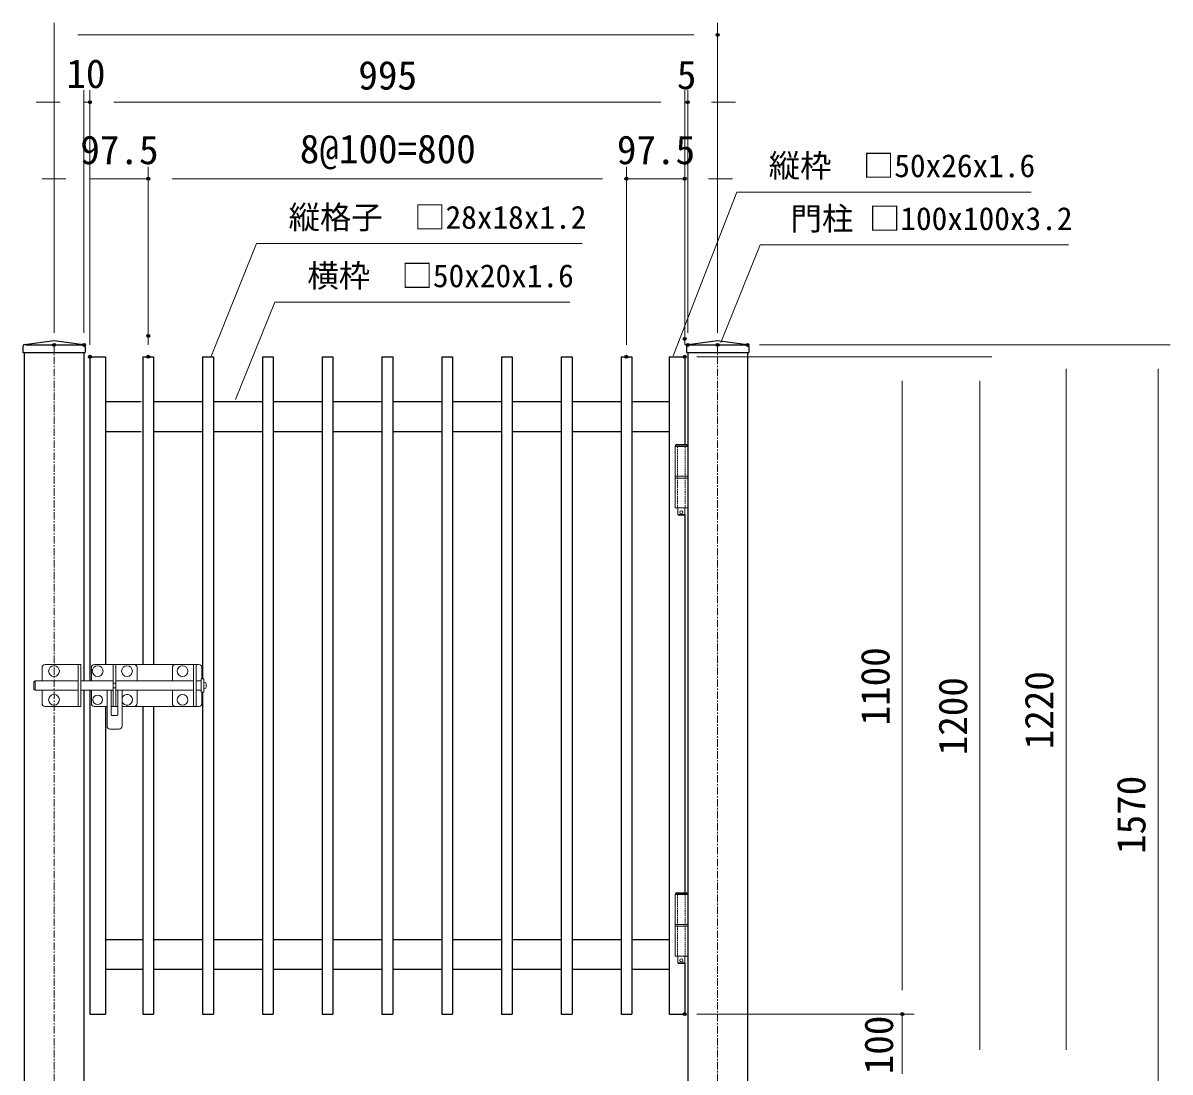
# Model space of a CAD drawing. Units: millimetres, scale not verified. Extents: x -4200 to 4200, y -2970 to 2970.
# Drawn here: x -2490 to -572, y -419 to 1336 of the extents above; entities that cross this region are included whole.
import ezdxf
from ezdxf.enums import TextEntityAlignment as Align

# ---------------------------------------------------------------- set-up
doc = ezdxf.new("R2010")
doc.units = ezdxf.units.MM
doc.header["$LTSCALE"] = 10
doc.header["$PDMODE"] = 32
doc.header["$PDSIZE"] = 5
doc.linetypes.add('USER1', pattern=[2, 1.25, -0.25, 0.25, -0.25])
doc.linetypes.add('USER2', pattern=[0.375, 0.25, -0.125])
for name, color, linetype, lineweight in [('0-2_D-STR-DIM', 7, 'Continuous', 13), ('0-5_D-STR1', 1, 'Continuous', 25), ('0-8_D-STR3', 3, 'Continuous', 13), ('0-9_D-BMK', 2, 'USER1', 13), ('0-B_D-STR-TXT', 7, 'Continuous', 13)]:
    doc.layers.add(name, color=color, linetype=linetype, lineweight=lineweight)
doc.layers.add('0-4_DEFPOINTS', color=7, linetype='Continuous')
doc.styles.add('ＭＳ ゴシック', font='')
doc.styles.get('ＭＳ ゴシック').set_extended_font_data('MS Gothic')

msp = doc.modelspace()

# ---------------------------------------------------------------- linework, layer by layer
at = {"layer": '0-2_D-STR-DIM'}
for p, q in [((-2438.4, 817.64), (-2438.4, 1336.33)), ((-1328.4, 817.64), (-1328.4, 1336.33)), ((-2398.4, 1316.33), (-1368.4, 1316.33)), ((-2388.4, 817.64), (-2388.4, 1223.65)), ((-2378.4, 797.64), (-2378.4, 1223.65)), ((-2378.4, 797.64), (-2378.4, 1223.65)), ((-1383.4, 827.64), (-1383.4, 1223.65)), ((-1383.4, 797.64), (-1383.4, 1223.65)), ((-1378.4, 817.64), (-1378.4, 1223.65)), ((-2428.4, 1203.65), (-2468.4, 1203.65)), ((-2388.4, 1203.65), (-2378.4, 1203.65)), ((-1423.4, 1203.65), (-2338.4, 1203.65)), ((-2338.4, 1203.65), (-2298.4, 1203.65)), ((-1423.4, 1203.65), (-1463.4, 1203.65)), ((-1383.4, 1203.65), (-1378.4, 1203.65)), ((-1338.4, 1203.65), (-1298.4, 1203.65)), ((-2378.4, 797.64), (-2378.4, 1095.67)), ((-2280.9, 832.64), (-2280.9, 1095.67)), ((-2280.9, 797.64), (-2280.9, 1095.67)), ((-1480.9, 797.64), (-1480.9, 1095.67)), ((-1480.9, 797.64), (-1480.9, 1095.67)), ((-1383.4, 797.64), (-1383.4, 1095.67)), ((-2418.4, 1075.67), (-2458.4, 1075.67)), ((-2378.4, 1075.67), (-2280.9, 1075.67)), ((-2240.9, 1075.67), (-1520.9, 1075.67)), ((-2240.9, 1075.67), (-2200.9, 1075.67)), ((-1520.9, 1075.67), (-1560.9, 1075.67)), ((-1480.9, 1075.67), (-1383.4, 1075.67)), ((-1343.4, 1075.67), (-1303.4, 1075.67)), ((-1258.4, 797.64), (-725.48, 797.64)), ((-1258.4, 797.64), (-571.56, 797.64)), ((-1363.4, 777.64), (-869.77, 777.64)), ((-1363.4, 777.64), (-999.64, 777.64)), ((-745.48, 757.64), (-745.48, -382.36)), ((-591.56, 757.64), (-591.56, -732.36)), ((-1019.64, 737.64), (-1019.64, -282.36)), ((-889.77, 737.64), (-889.77, -382.36)), ((-1019.64, -282.36), (-1019.64, -242.36)), ((-1363.4, -322.36), (-999.64, -322.36)), ((-1363.4, -322.36), (-999.64, -322.36)), ((-1019.64, -322.36), (-1019.64, -422.36))]:
    msp.add_line(p, q, dxfattribs=at)
at = {"layer": '0-4_DEFPOINTS'}
for p in [(-1328.4, 1316.33), (-2378.4, 1203.65), (-1378.4, 1203.65), (-2280.9, 1075.67), (-1480.9, 1075.67), (-1383.4, 1075.67), (-2280.9, 812.64), (-1383.4, 807.64), (-2438.4, 797.64), (-2388.4, 797.64), (-1378.4, 797.64), (-1328.4, 797.64), (-1278.4, 797.64), (-2378.4, 777.64), (-2378.4, 777.64), (-2378.4, 777.64), (-2280.9, 777.64), (-1480.9, 777.64), (-1383.4, 777.64), (-1383.4, 777.64), (-1383.4, -322.36), (-1019.64, -322.36)]:
    msp.add_point(p, dxfattribs=at)
at = {"layer": '0-5_D-STR1'}
for p, q in [((-2490.4, 794.85), (-2490.4, 784.64)), ((-2487.62, 798.02), (-2438.4, 804.64)), ((-2486.4, 797.64), (-2390.4, 797.64)), ((-2438.4, 804.64), (-2389.17, 798.02)), ((-2386.4, 794.85), (-2386.4, 784.64)), ((-1380.4, 794.85), (-1380.4, 784.64)), ((-1377.62, 798.02), (-1328.4, 804.64)), ((-1376.4, 797.64), (-1280.4, 797.64)), ((-1328.4, 804.64), (-1279.17, 798.02)), ((-1276.4, 794.85), (-1276.4, 784.64)), ((-2490.4, 784.64), (-2386.4, 784.64)), ((-2488.4, 784.64), (-2488.4, -772.36)), ((-2388.4, 784.64), (-2388.4, 235.64)), ((-2378.4, 777.64), (-2378.4, 235.64)), ((-2378.4, 777.64), (-2352.4, 777.64)), ((-2352.4, 777.64), (-2352.4, 262.64)), ((-2289.9, 777.64), (-2289.9, 262.64)), ((-2289.9, 777.64), (-2271.9, 777.64)), ((-2271.9, 777.64), (-2271.9, 262.64)), ((-2189.9, 777.64), (-2189.9, 238.64)), ((-2189.9, 777.64), (-2171.9, 777.64)), ((-2171.9, 777.64), (-2171.9, -322.36)), ((-2089.9, 777.64), (-2089.9, -322.36)), ((-2089.9, 777.64), (-2071.9, 777.64)), ((-2071.9, 777.64), (-2071.9, -322.36)), ((-1989.9, 777.64), (-1989.9, -322.36)), ((-1989.9, 777.64), (-1971.9, 777.64)), ((-1971.9, 777.64), (-1971.9, -322.36)), ((-1889.9, 777.64), (-1889.9, -322.36)), ((-1889.9, 777.64), (-1871.9, 777.64)), ((-1871.9, 777.64), (-1871.9, -322.36)), ((-1789.9, 777.64), (-1789.9, -322.36)), ((-1789.9, 777.64), (-1771.9, 777.64)), ((-1771.9, 777.64), (-1771.9, -322.36)), ((-1689.9, 777.64), (-1689.9, -322.36)), ((-1689.9, 777.64), (-1671.9, 777.64)), ((-1671.9, 777.64), (-1671.9, -322.36)), ((-1589.9, 777.64), (-1589.9, -322.36)), ((-1589.9, 777.64), (-1571.9, 777.64)), ((-1571.9, 777.64), (-1571.9, -322.36)), ((-1489.9, 777.64), (-1489.9, -322.36)), ((-1489.9, 777.64), (-1471.9, 777.64)), ((-1471.9, 777.64), (-1471.9, -322.36)), ((-1409.4, 777.64), (-1409.4, -322.36)), ((-1409.4, 777.64), (-1383.4, 777.64)), ((-1383.4, 777.64), (-1383.4, 630.64)), ((-1380.4, 784.64), (-1276.4, 784.64)), ((-1378.4, 784.64), (-1378.4, -772.36)), ((-1278.4, 784.64), (-1278.4, -772.36)), ((-2352.4, 702.64), (-2292.4, 702.64)), ((-2271.9, 702.64), (-2189.9, 702.64)), ((-2171.9, 702.64), (-2089.9, 702.64)), ((-2071.9, 702.64), (-1989.9, 702.64)), ((-1971.9, 702.64), (-1889.9, 702.64)), ((-1871.9, 702.64), (-1789.9, 702.64)), ((-1771.9, 702.64), (-1689.9, 702.64)), ((-1671.9, 702.64), (-1589.9, 702.64)), ((-1571.9, 702.64), (-1489.9, 702.64)), ((-1471.9, 702.64), (-1409.4, 702.64)), ((-2352.4, 652.64), (-2292.4, 652.64)), ((-2271.9, 652.64), (-2189.9, 652.64)), ((-2171.9, 652.64), (-2089.9, 652.64)), ((-2071.9, 652.64), (-1989.9, 652.64)), ((-1971.9, 652.64), (-1889.9, 652.64)), ((-1871.9, 652.64), (-1789.9, 652.64)), ((-1771.9, 652.64), (-1689.9, 652.64)), ((-1671.9, 652.64), (-1589.9, 652.64)), ((-1571.9, 652.64), (-1489.9, 652.64)), ((-1471.9, 652.64), (-1409.4, 652.64)), ((-1383.4, 513.64), (-1383.4, -119.36)), ((-2388.4, 219.64), (-2388.4, -772.36)), ((-2378.4, 219.64), (-2378.4, -322.36)), ((-2189.9, 216.64), (-2189.9, -322.36)), ((-2352.4, 192.64), (-2352.4, -322.36)), ((-2289.9, 192.64), (-2289.9, -322.36)), ((-2271.9, 192.64), (-2271.9, -322.36)), ((-2352.4, -197.36), (-2289.9, -197.36)), ((-2271.9, -197.36), (-2189.9, -197.36)), ((-2171.9, -197.36), (-2089.9, -197.36)), ((-2071.9, -197.36), (-1989.9, -197.36)), ((-1971.9, -197.36), (-1889.9, -197.36)), ((-1871.9, -197.36), (-1789.9, -197.36)), ((-1771.9, -197.36), (-1689.9, -197.36)), ((-1671.9, -197.36), (-1589.9, -197.36)), ((-1571.9, -197.36), (-1489.9, -197.36)), ((-1471.9, -197.36), (-1409.4, -197.36)), ((-2352.4, -247.36), (-2289.9, -247.36)), ((-2271.9, -247.36), (-2189.9, -247.36)), ((-2171.9, -247.36), (-2089.9, -247.36)), ((-2071.9, -247.36), (-1989.9, -247.36)), ((-1971.9, -247.36), (-1889.9, -247.36)), ((-1871.9, -247.36), (-1789.9, -247.36)), ((-1771.9, -247.36), (-1689.9, -247.36)), ((-1671.9, -247.36), (-1589.9, -247.36)), ((-1571.9, -247.36), (-1489.9, -247.36)), ((-1471.9, -247.36), (-1409.4, -247.36)), ((-1383.4, -236.66), (-1383.4, -322.36)), ((-2378.4, -322.36), (-2352.4, -322.36)), ((-2289.9, -322.36), (-2271.9, -322.36)), ((-2189.9, -322.36), (-2171.9, -322.36)), ((-2089.9, -322.36), (-2071.9, -322.36)), ((-1989.9, -322.36), (-1971.9, -322.36)), ((-1889.9, -322.36), (-1871.9, -322.36)), ((-1789.9, -322.36), (-1771.9, -322.36)), ((-1689.9, -322.36), (-1671.9, -322.36)), ((-1589.9, -322.36), (-1571.9, -322.36)), ((-1489.9, -322.36), (-1471.9, -322.36)), ((-1409.4, -322.36), (-1383.4, -322.36))]:
    msp.add_line(p, q, dxfattribs=at)
for centre, start, end in [((-2487.2, 794.85), 97.6668, 180), ((-2389.6, 794.85), 0, 82.3332), ((-1377.2, 794.85), 97.6668, 180), ((-1279.6, 794.85), 0, 82.3332)]:
    msp.add_arc(centre, 3.2, start, end, dxfattribs=at)
at = {"layer": '0-8_D-STR3'}
for p, q in [((-1399.56, 627.64), (-1399.56, 524.64)), ((-1399.56, 627.64), (-1378.4, 627.64)), ((-1399.1, 629.64), (-1398.1, 630.64)), ((-1399.1, 629.64), (-1399.1, 627.64)), ((-1398.1, 630.64), (-1380.1, 630.64)), ((-1379.1, 629.64), (-1379.1, 627.64)), ((-1378.4, 627.64), (-1378.4, 524.64)), ((-1399.56, 577.64), (-1378.4, 577.64)), ((-1399.56, 574.64), (-1378.4, 574.64)), ((-1399.56, 524.64), (-1378.4, 524.64)), ((-1395.1, 524.64), (-1395.1, 513.64)), ((-1383.1, 524.64), (-1383.1, 513.64)), ((-1395.1, 513.64), (-1394.1, 512.64)), ((-1395.1, 513.64), (-1383.1, 513.64)), ((-1394.1, 512.64), (-1384.1, 512.64)), ((-1384.1, 512.64), (-1383.1, 513.64)), ((-2458.4, 257.64), (-2458.4, 235.64)), ((-2393.4, 262.64), (-2453.4, 262.64)), ((-2397.9, 262.64), (-2397.9, 192.64)), ((-2393.4, 262.64), (-2393.4, 192.64)), ((-2375.9, 257.64), (-2375.9, 235.64)), ((-2195.9, 262.64), (-2370.9, 262.64)), ((-2304.4, 262.64), (-2339.4, 262.64)), ((-2339.4, 262.64), (-2339.4, 192.64)), ((-2334.9, 262.64), (-2334.9, 192.64)), ((-2299.4, 235.64), (-2299.4, 257.64)), ((-2240.4, 235.64), (-2240.4, 257.64)), ((-2235.4, 262.64), (-2200.4, 262.64)), ((-2204.9, 262.64), (-2204.9, 192.64)), ((-2200.4, 262.64), (-2200.4, 192.64)), ((-2190.9, 238.64), (-2190.9, 257.64)), ((-2470.14, 235.64), (-2472.14, 233.64)), ((-2472.14, 221.64), (-2472.14, 233.64)), ((-2470.14, 235.64), (-2397.9, 235.64)), ((-2470.14, 235.64), (-2470.14, 219.64)), ((-2393.4, 235.64), (-2339.4, 235.64)), ((-2339.4, 231.64), (-2334.9, 231.64)), ((-2334.9, 235.64), (-2204.9, 235.64)), ((-2192.15, 238.64), (-2192.15, 216.64)), ((-2192.15, 235.64), (-2192.15, 219.64)), ((-2187.65, 222.39), (-2187.65, 232.89)), ((-2186.75, 232.89), (-2187.65, 232.89)), ((-2470.14, 219.64), (-2472.14, 221.64)), ((-2397.9, 219.64), (-2470.14, 219.64)), ((-2458.4, 219.64), (-2458.4, 197.64)), ((-2339.4, 219.64), (-2393.4, 219.64)), ((-2375.9, 219.64), (-2375.9, 197.64)), ((-2375.9, 197.64), (-2375.9, 219.64)), ((-2349.65, 219.64), (-2349.65, 159.64)), ((-2342.65, 219.64), (-2342.65, 178.64)), ((-2339.4, 223.64), (-2334.9, 223.64)), ((-2204.9, 219.64), (-2334.9, 219.64)), ((-2331.65, 219.64), (-2331.65, 178.64)), ((-2324.65, 219.64), (-2324.65, 159.64)), ((-2299.4, 197.64), (-2299.4, 219.64)), ((-2240.4, 219.64), (-2240.4, 197.64)), ((-2192.15, 216.64), (-2187.65, 216.64)), ((-2190.9, 197.64), (-2190.9, 216.64)), ((-2190.9, 216.64), (-2190.9, 197.64)), ((-2186.75, 222.39), (-2187.65, 222.39)), ((-2183.75, 225.39), (-2183.75, 229.89)), ((-2393.4, 192.64), (-2453.4, 192.64)), ((-2370.9, 192.64), (-2349.65, 192.64)), ((-2349.65, 192.64), (-2370.9, 192.64)), ((-2342.65, 192.64), (-2331.65, 192.64)), ((-2331.65, 192.64), (-2342.65, 192.64)), ((-2339.4, 192.64), (-2334.9, 192.64)), ((-2324.65, 192.64), (-2304.4, 192.64)), ((-2195.9, 192.64), (-2324.65, 192.64)), ((-2235.4, 192.64), (-2195.9, 192.64)), ((-2200.4, 192.64), (-2230.4, 192.64)), ((-2332.65, 177.64), (-2341.65, 177.64)), ((-2329.65, 154.64), (-2344.65, 154.64)), ((-1399.56, -122.36), (-1399.56, -225.36)), ((-1399.56, -122.36), (-1378.4, -122.36)), ((-1399.1, -120.36), (-1398.1, -119.36)), ((-1399.1, -120.36), (-1399.1, -122.36)), ((-1398.1, -119.36), (-1380.1, -119.36)), ((-1379.1, -120.36), (-1379.1, -122.36)), ((-1378.4, -122.36), (-1378.4, -225.36)), ((-1399.56, -172.36), (-1378.4, -172.36)), ((-1399.56, -175.36), (-1378.4, -175.36)), ((-1399.56, -225.36), (-1378.4, -225.36)), ((-1395.1, -225.36), (-1395.1, -236.36)), ((-1383.1, -225.36), (-1383.1, -236.36)), ((-1395.1, -236.36), (-1394.1, -237.36)), ((-1395.1, -236.36), (-1383.1, -236.36)), ((-1394.1, -237.36), (-1384.1, -237.36)), ((-1384.1, -237.36), (-1383.1, -236.36))]:
    msp.add_line(p, q, dxfattribs=at)
at = {"layer": '0-8_D-STR3', "linetype": 'USER2'}
for p, q in [((-1395.3, 627.64), (-1395.3, 524.64)), ((-1382.9, 627.64), (-1382.9, 524.64)), ((-1395.3, -122.36), (-1395.3, -225.36)), ((-1382.9, -122.36), (-1382.9, -225.36))]:
    msp.add_line(p, q, dxfattribs=at)
at = {"layer": '0-8_D-STR3'}
for points in [[(-1380.1, 630.64), (-1379.1, 629.64), (-1399.1, 629.64)], [(-2200.4, 235.64), (-2192.15, 235.64), (-2192.15, 219.64), (-2200.4, 219.64)], [(-2187.65, 216.64), (-2187.65, 238.64), (-2192.15, 238.64)], [(-1380.1, -119.36), (-1379.1, -120.36), (-1399.1, -120.36)]]:
    msp.add_lwpolyline(points, dxfattribs=at)
for centre, radius in [((-1389.1, 517.64), 2.5), ((-2438.4, 251.64), 9), ((-2365.4, 251.64), 9), ((-2316.4, 251.64), 9), ((-2223.4, 251.64), 9), ((-2438.4, 203.64), 9), ((-2365.4, 203.64), 8), ((-2223.4, 203.64), 9), ((-1389.1, -232.36), 2.5)]:
    msp.add_circle(centre, radius, dxfattribs=at)
for centre, radius, start, end in [((-2453.4, 257.64), 5, 90, 180), ((-2370.9, 257.64), 5, 90, 180), ((-2304.4, 257.64), 5, 0, 90), ((-2235.4, 257.64), 5, 90, 180), ((-2195.9, 257.64), 5, 0, 90), ((-2186.75, 229.89), 3, 0, 90), ((-2316.4, 203.64), 9, 203.55646, 156.44354), ((-2186.75, 225.39), 3, 270, 0), ((-2453.4, 197.64), 5, 180, 270), ((-2370.9, 197.64), 5, 180, 270), ((-2370.9, 197.64), 5, 180, 270), ((-2304.4, 197.64), 5, 270, 0), ((-2235.4, 197.64), 5, 180, 270), ((-2195.9, 197.64), 5, 270, 0), ((-2195.9, 197.64), 5, 270, 0), ((-2341.65, 178.64), 1, 180, 270), ((-2332.65, 178.64), 1, 270, 0), ((-2344.65, 159.64), 5, 180, 270), ((-2329.65, 159.64), 5, 270, 0)]:
    msp.add_arc(centre, radius, start, end, dxfattribs=at)
at = {"layer": '0-9_D-BMK'}
for p, q in [((-2438.4, 797.64), (-2438.4, -785.36)), ((-1328.4, 797.64), (-1328.4, -785.36))]:
    msp.add_line(p, q, dxfattribs=at)
at = {"layer": '0-B_D-STR-TXT'}
for points in [[(-803.87, 1053.38), (-1296.41, 1053.38), (-1402.55, 779.51)], [(-1555.09, 967.23), (-2099.62, 967.23), (-2175.93, 777.29)], [(-741.46, 964.83), (-1257.36, 964.83), (-1322.92, 801.65)], [(-1575.68, 869.24), (-2069.24, 869.24), (-2134.8, 706.06)]]:
    msp.add_lwpolyline(points, dxfattribs=at)

# ---------------------------------------------------------------- texts
at = {"layer": '0-2_D-STR-DIM', "style": 'ＭＳ ゴシック'}
for s, p in [('10', (-2417.8, 1212.99)), ('995', (-1929.37, 1210.4)), ('5', (-1396.62, 1211.06)), ('97.5', (-2394.37, 1085.52)), ('8@100=800', (-2027.27, 1087.11)), ('97.5', (-1496.87, 1085.52))]:
    msp.add_text(s, height=48.09, dxfattribs=at).set_placement(p, align=Align.BOTTOM_LEFT)
for s, p in [('1100', (-1026.39, 160.74)), ('1200', (-896.52, 110.74)), ('1220', (-752.22, 120.74)), ('1570', (-598.3, -54.26)), ('100', (-1020.43, -423.01))]:
    msp.add_text(s, height=48.09, rotation=90, dxfattribs=at).set_placement(p, align=Align.BOTTOM_LEFT)
at = {"layer": '0-B_D-STR-TXT', "style": 'ＭＳ ゴシック'}
for s, p in [('縦枠\u3000□50x26x1.6', (-1242.85, 1066.65)), ('縦格子\u3000□28x18x1.2', (-2046.05, 980.3)), ('門柱 □100x100x3.2', (-1206.43, 978.1)), ('横枠\u3000□50x20x1.6', (-2014.66, 882.51))]:
    msp.add_text(s, height=38.49, dxfattribs=at).set_placement(p, align=Align.BOTTOM_LEFT)

doc.saveas('drawing.dxf')
